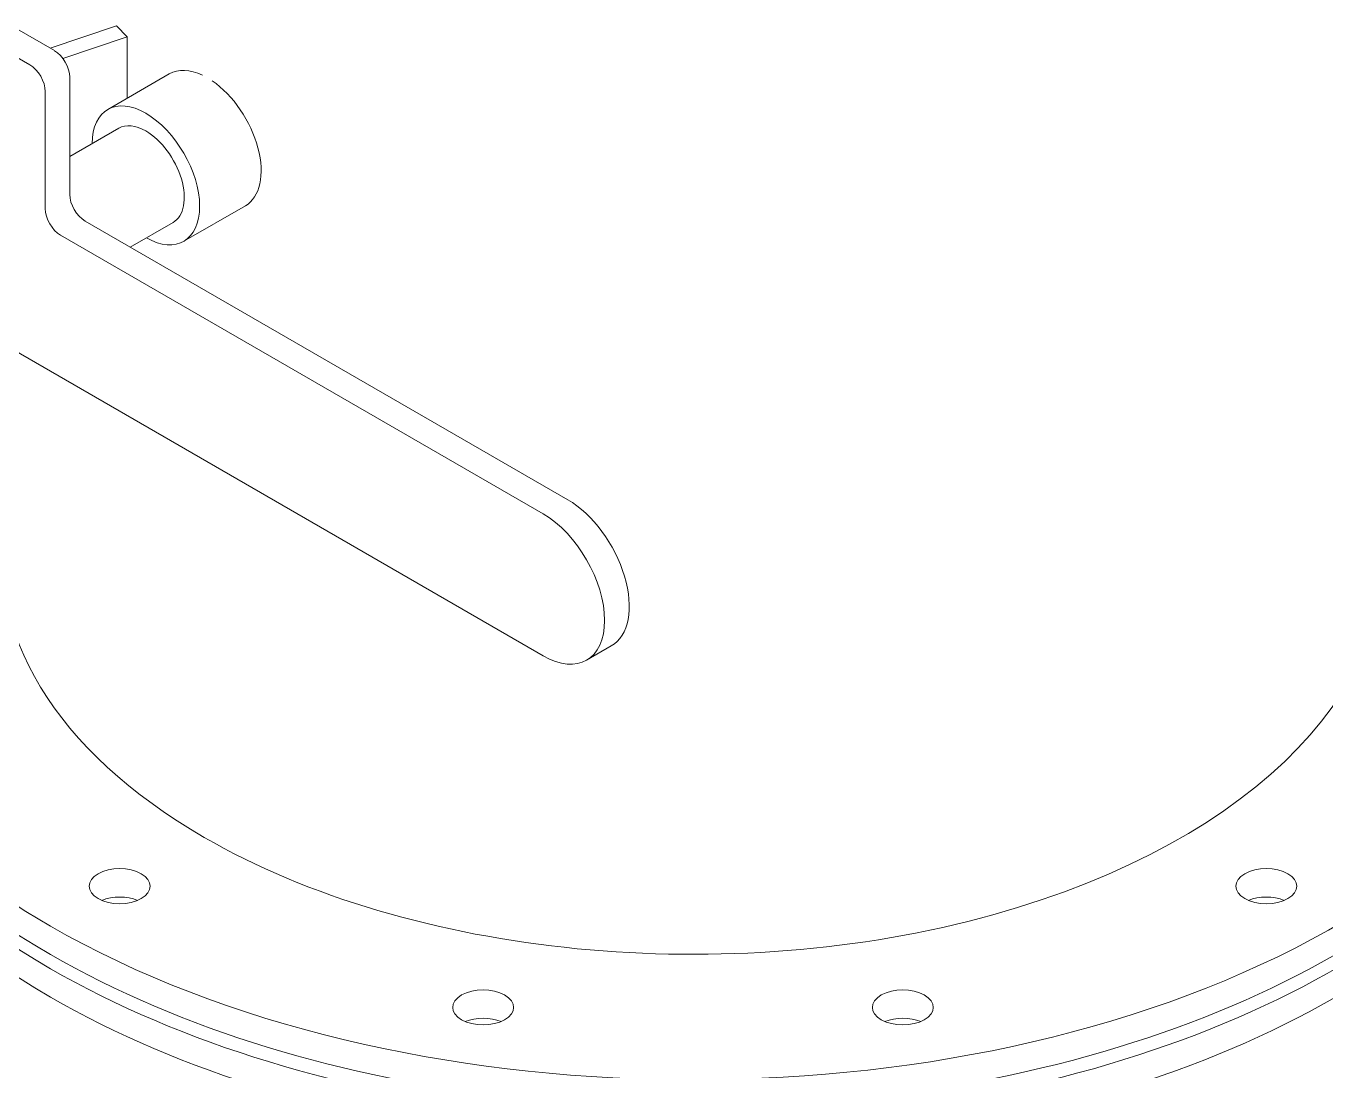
# Model space of a CAD drawing. Header units: inches. Extents: x -350577 to -266477, y -437959 to -377535.
# Drawn here: x -276903.9 to -276604.8, y -406811.3 to -406570.9 of the extents above; entities that cross this region are included whole.
import ezdxf

# ---------------------------------------------------------------- set-up
doc = ezdxf.new("R2010")
doc.units = ezdxf.units.IN
doc.header["$MEASUREMENT"] = 0
doc.layers.add('ORGINAL (itatec)', color=3, linetype='Continuous', lineweight=9)

msp = doc.modelspace()

# ---------------------------------------------------------------- linework, layer by layer
at = {"layer": 'ORGINAL (itatec)', "extrusion": (-5.55112e-17, 0.816497, 0.57735)}
for p, q in [((-276883.07, -406570.89), (-276898.33, -406575.98)), ((-276880.57, -406573.39), (-276883.07, -406570.89)), ((-276906.51, -406571.26), (-276897.32, -406576.56)), ((-276895.39, -406578.33), (-276880.57, -406573.39)), ((-276880.57, -406587.51), (-276880.57, -406573.39)), ((-276902.97, -406579.83), (-276912.17, -406574.52)), ((-276893.78, -406582.69), (-276893.78, -406609.63)), ((-276885.04, -406590.09), (-276870.89, -406581.93)), ((-276899.44, -406612.9), (-276899.44, -406585.95)), ((-276882.54, -406594.42), (-276893.78, -406600.91)), ((-276867.54, -406620.4), (-276853.39, -406612.24)), ((-276890.25, -406615.76), (-276779.23, -406679.85)), ((-276870.04, -406616.07), (-276879.87, -406621.75)), ((-276784.89, -406683.12), (-276895.9, -406619.02)), ((-276784.89, -406715.78), (-276910.14, -406643.46)), ((-276774.89, -406716.77), (-276769.23, -406713.5))]:
    msp.add_line(p, q, dxfattribs=at)
at = {"layer": 'ORGINAL (itatec)', "extrusion": (-3.89112e-17, 2.3393e-16, -1)}
msp.add_ellipse((-276897.32, -406580.65), major_axis=(2.5, -4.33), ratio=0.57735, start_param=-2.356194, end_param=-0.785398, dxfattribs=at)
at = {"layer": 'ORGINAL (itatec)'}
for centre, major_axis, start_param, end_param in [((-276902.97, -406583.91), (-2.5, 4.33), -2.356194, -0.785398), ((-276862.14, -406597.08), (-8.75, 15.16), -0.692946, 0), ((-276862.14, -406597.08), (8.75, -15.16), 0, 2.263742), ((-276876.29, -406605.25), (-6.25, 10.83), -0.785398, 0), ((-276876.29, -406605.25), (6.25, -10.83), 0, 2.356194), ((-276890.25, -406611.67), (2.5, -4.33), -2.356194, -0.785398), ((-276895.9, -406614.94), (2.5, -4.33), -2.356194, -0.785398), ((-276750.43, -406692.62), (-159, 0), -0.112213, 0.785398), ((-276750.43, -406692.62), (159, 0), -2.356194, 0.112213), ((-276784.89, -406699.45), (10, -17.32), -0.785398, 2.356194), ((-276882.3, -406768.75), (7, 0), -5.497787, 0.785398), ((-276618.55, -406768.75), (7, 0), -5.497787, 0.785398), ((-276798.7, -406796.62), (7, 0), -5.497787, 0.785398), ((-276702.16, -406796.62), (7, 0), -5.497787, 0.785398)]:
    msp.add_ellipse(centre, major_axis=major_axis, ratio=0.57735, start_param=start_param, end_param=end_param, dxfattribs=at)
at = {"layer": 'ORGINAL (itatec)', "extrusion": (1.65999e-17, 1.37781e-16, -1)}
msp.add_ellipse((-276876.29, -406605.25), major_axis=(-8.75, 15.16), ratio=0.57735, start_param=-0.775193, end_param=0.785398, dxfattribs=at)
at = {"layer": 'ORGINAL (itatec)', "extrusion": (1.81141e-16, 2.96878e-16, -1)}
msp.add_ellipse((-276876.29, -406605.25), major_axis=(8.75, -15.16), ratio=0.57735, start_param=-2.356194, end_param=0.775193, dxfattribs=at)
at = {"layer": 'ORGINAL (itatec)', "extrusion": (-7.68293e-17, 9.8366e-29, -1)}
msp.add_ellipse((-276750.43, -406692.62), major_axis=(209, 0), ratio=0.57735, start_param=-0.713645, end_param=2.356194, dxfattribs=at)
at = {"layer": 'ORGINAL (itatec)', "extrusion": (-2.10854e-16, -5.55112e-17, -1)}
msp.add_ellipse((-276750.43, -406692.62), major_axis=(-209, 0), ratio=0.57735, start_param=-0.785398, end_param=0.428019, dxfattribs=at)
at = {"layer": 'ORGINAL (itatec)', "extrusion": (6.09555e-17, 2.27489e-16, -1)}
msp.add_ellipse((-276779.23, -406696.18), major_axis=(10, -17.32), ratio=0.57735, start_param=-2.356194, end_param=0, dxfattribs=at)
at = {"layer": 'ORGINAL (itatec)', "extrusion": (8.63304e-17, -5.55112e-17, -1)}
msp.add_ellipse((-276750.43, -406699.15), major_axis=(-209, 0), ratio=0.57735, start_param=-0.785398, end_param=0, dxfattribs=at)
at = {"layer": 'ORGINAL (itatec)', "extrusion": (3.71842e-17, -1.66533e-16, -1)}
msp.add_ellipse((-276750.43, -406699.15), major_axis=(209, 0), ratio=0.57735, start_param=0, end_param=2.356194, dxfattribs=at)
at = {"layer": 'ORGINAL (itatec)', "extrusion": (-1.84889e-32, 1.66533e-16, -1)}
msp.add_ellipse((-276750.43, -406702.41), major_axis=(-209, 0), ratio=0.57735, start_param=-0.785398, end_param=0.013534, dxfattribs=at)
at = {"layer": 'ORGINAL (itatec)', "extrusion": (5.42844e-17, 2.22045e-16, -1)}
msp.add_ellipse((-276750.43, -406702.41), major_axis=(209, 0), ratio=0.57735, start_param=-0.013534, end_param=2.356194, dxfattribs=at)
at = {"layer": 'ORGINAL (itatec)', "extrusion": (-6.16298e-33, 5.55112e-17, -1)}
msp.add_ellipse((-276750.43, -406708.95), major_axis=(-209, 0), ratio=0.57735, start_param=-0.785398, end_param=0, dxfattribs=at)
at = {"layer": 'ORGINAL (itatec)', "extrusion": (4.4887e-17, 1.11022e-16, -1)}
msp.add_ellipse((-276750.43, -406708.95), major_axis=(209, 0), ratio=0.57735, start_param=0, end_param=2.356194, dxfattribs=at)
at = {"layer": 'ORGINAL (itatec)', "extrusion": (-3.98709e-17, 5.55112e-17, -1)}
for centre in [(-276882.3, -406775.29), (-276618.55, -406775.29)]:
    msp.add_ellipse(centre, major_axis=(7, 0), ratio=0.57735, start_param=-2.200636, end_param=-0.940957, dxfattribs=at)
at = {"layer": 'ORGINAL (itatec)', "extrusion": (-1.31441e-16, -5.55112e-17, -1)}
msp.add_ellipse((-276798.7, -406803.15), major_axis=(7, 0), ratio=0.57735, start_param=-2.200636, end_param=-0.940957, dxfattribs=at)
at = {"layer": 'ORGINAL (itatec)', "extrusion": (1.62097e-17, -5.55112e-17, -1)}
msp.add_ellipse((-276702.16, -406803.15), major_axis=(7, 0), ratio=0.57735, start_param=-2.200636, end_param=-0.940957, dxfattribs=at)

doc.saveas('drawing.dxf')
